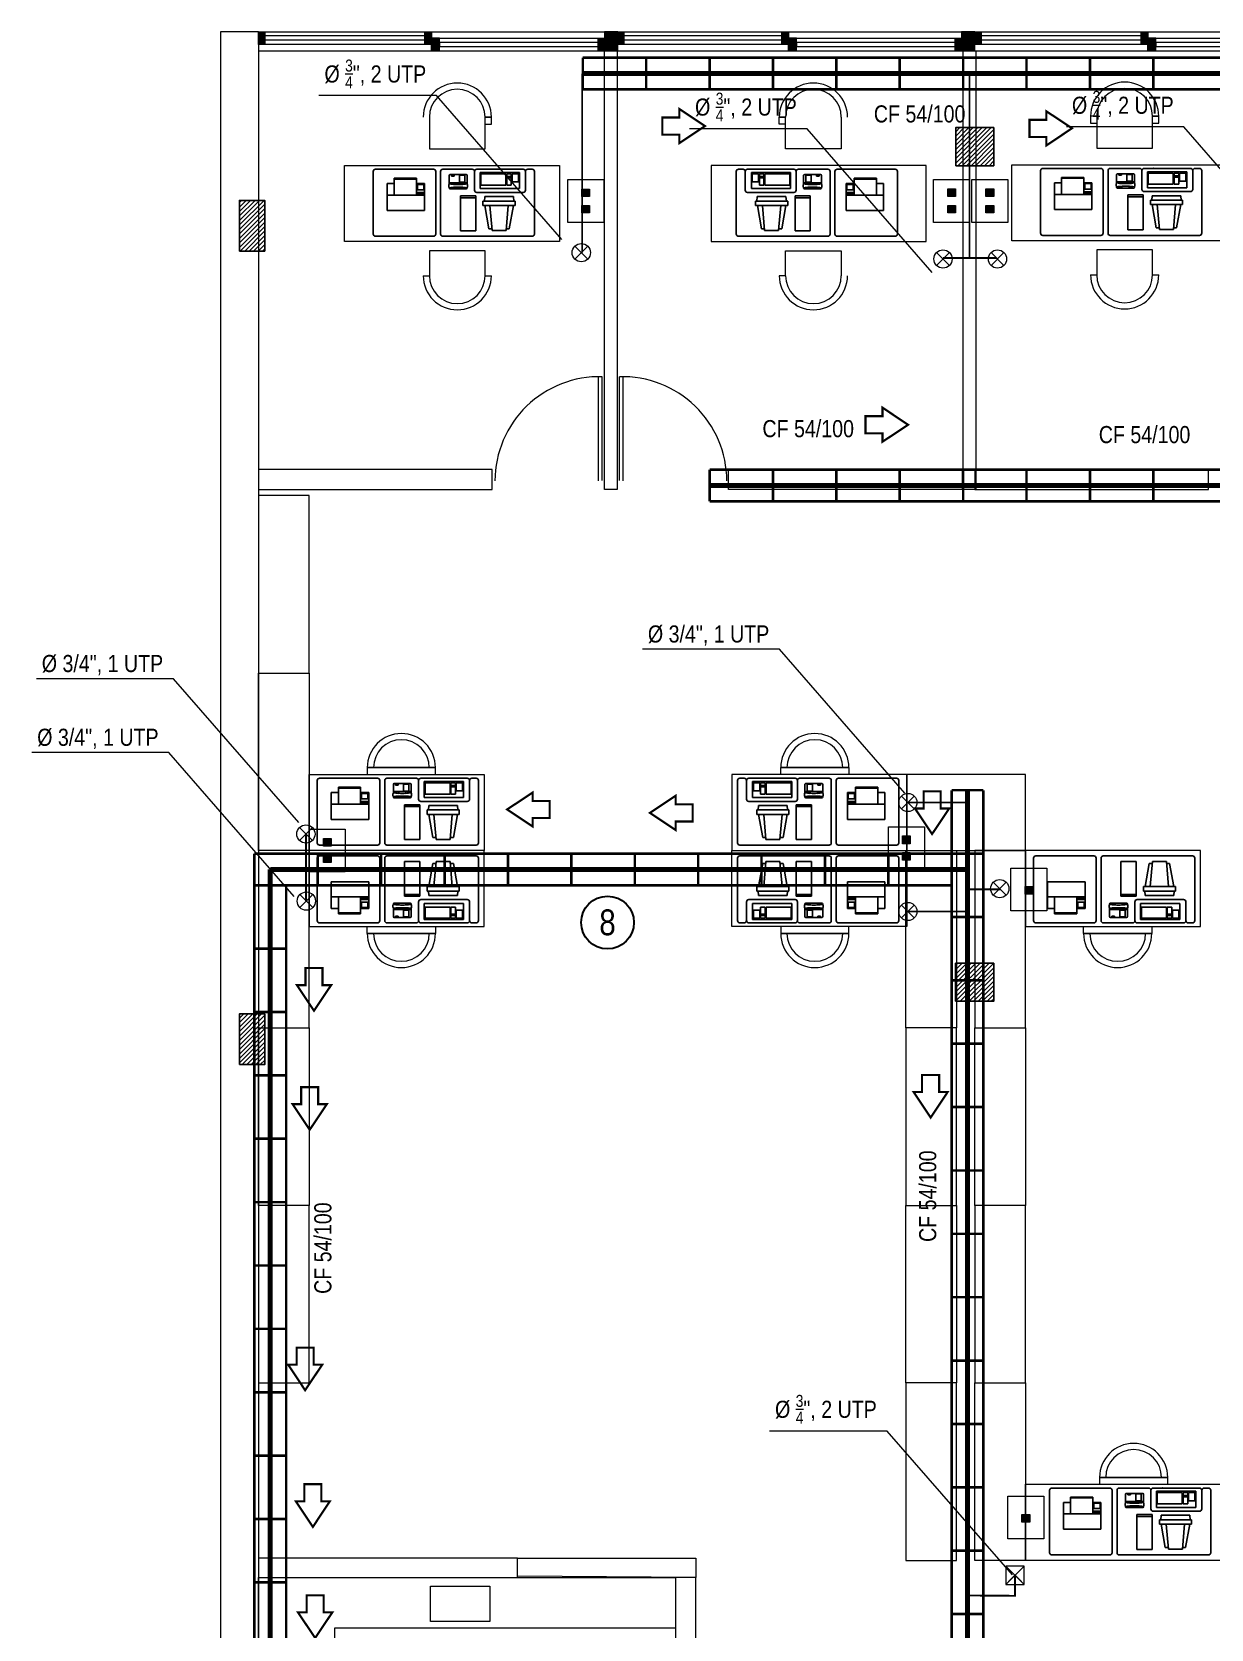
# Model space of a CAD drawing. Header units: millimetres. Extents: x 0 to 126, y 0 to 76.
# Drawn here: x 25.65 to 34.95, y 24.75 to 37.35 of the extents above; entities that cross this region are included whole.
import ezdxf

# ---------------------------------------------------------------- set-up
doc = ezdxf.new("R2010")
doc.units = ezdxf.units.MM
doc.linetypes.add('Continua', pattern=[0])
doc.linetypes.add('DASHED', pattern=[0.75, 0.5, -0.25])
for name, color, linetype, lineweight in [('ARQUITECTÓNICO', 152, 'Continuous', 0), ('INST. VOZ Y DATOS', 40, 'Continuous', 0), ('TEXTOS INST. VOZ Y DATOS', 1, 'Continuous', 0)]:
    doc.layers.add(name, color=color, linetype=linetype, lineweight=lineweight)
for name, color, linetype in [('E-COLUMNA', 20, 'Continuous'), ('HatchColus', 8, 'Continuous'), ('Muebles', 2, 'Continuous'), ('TRACO01', 7, 'Continuous'), ('TRACO02', 255, 'Continuous')]:
    doc.layers.add(name, color=color, linetype=linetype)
doc.styles.add('75', font='ARIALN.TTF', dxfattribs={"height": 0.135})
pattern_1 = [(45, (-703.665528, -104.339468), (-0.0176776695, 0.0176776695), [])]

# ---------------------------------------------------------------- blocks, each defined once
blk = doc.blocks.new('A$C12894DB4')
at = {"layer": 'TRACO01', "color": 0}
for p, q in [((9.91, 5.66), (9.91, 5.26)), ((11.31, 5.66), (9.91, 5.66)), ((11.31, 5.46), (9.91, 5.46)), ((11.31, 5.26), (9.91, 5.26)), ((11.31, 4.66), (9.91, 4.66)), ((9.91, 4.66), (9.91, 3.46)), ((11.31, 5.66), (11.31, 5.26)), ((11.31, 4.66), (11.31, 3.46)), ((17.03, 4.24), (17.03, 4.14)), ((20.83, 4.44), (17.23, 4.44)), ((18.23, 4.2), (18.23, 4.05)), ((19.83, 4.2), (19.83, 4.05)), ((21.03, 4.24), (21.03, 4.13)), ((24.13, 3.58), (29.73, 3.58)), ((24.13, 3.58), (24.13, 1.08)), ((29.73, 3.58), (29.73, 1.08)), ((29.93, 3.58), (29.93, 1.98)), ((29.93, 3.58), (30.93, 3.58)), ((30.93, 3.58), (30.93, 1.98)), ((9.71, 2.26), (4.71, 2.26)), ((11.31, 3.46), (9.91, 3.46)), ((17.03, 3.36), (17.03, 1.44)), ((20.83, 3.04), (17.23, 3.04)), ((20.83, 1.24), (17.23, 1.24)), ((17.53, 1.57), (17.53, 1.37)), ((18.13, 1.57), (17.53, 1.57)), ((18.13, 1.37), (17.53, 1.37)), ((18.13, 1.57), (18.13, 1.37)), ((18.23, 3.43), (18.23, 3.28)), ((19.33, 2.91), (19.33, 1.37)), ((19.33, 2.91), (20.53, 2.91)), ((19.33, 1.37), (20.53, 1.37)), ((19.83, 3.43), (19.83, 3.28)), ((20.53, 2.91), (20.53, 1.37)), ((21.03, 3.36), (21.03, 1.44)), ((24.13, 1.08), (29.73, 1.08)), ((29.93, 1.98), (30.93, 1.98)), ((29.93, 1.68), (29.93, 1.08)), ((29.93, 1.68), (30.93, 1.68)), ((29.93, 1.08), (30.93, 1.08)), ((30.93, 1.68), (30.93, 1.08)), ((31.13, 2.88), (31.13, 1.08)), ((31.13, 2.88), (32.53, 2.88)), ((31.13, 1.08), (32.53, 1.08)), ((32.53, 2.88), (32.53, 1.08))]:
    blk.add_line(p, q, dxfattribs=at)
for centre, radius, start, end in [((18.18, 3.74), 1.25, 166.0825, 180), ((18.18, 3.74), 1.25, 180, 191.2958), ((17.16, 3.98), 0.2, 70.2489, 166.4245), ((17.23, 4.24), 0.2, 90, 180), ((18.07, 7.64), 3.57, 256.1032, 263.8325), ((18.64, 12.93), 8.89, 263.8325, 267.4371), ((17.99, 4.2), 0.24, 0, 90), ((19.03, 21.61), 17.58, 267.4371, 270), ((19.03, 21.61), 17.58, 270, 272.5629), ((19.42, 12.93), 8.89, 272.5629, 276.1675), ((20.07, 4.2), 0.24, 90, 180), ((19.99, 7.64), 3.57, 276.1675, 283.8968), ((20.83, 4.24), 0.2, 0, 90), ((20.9, 3.98), 0.2, 9.5352, 104.6502), ((20.4, 3.82), 0.72, 9.4076, 17.8024), ((19.88, 3.74), 1.25, 0, 9.4076), ((19.88, 3.74), 1.25, 350.5924, 360), ((17.19, 3.54), 0.24, 191.2958, 283.3617), ((17.23, 2.84), 0.2, 90, 180), ((17.23, 1.44), 0.2, 180, 270), ((18.07, -0.17), 3.57, 96.1675, 103.8968), ((16.93, 3.52), 0.369, 323.5958, 323.7272), ((18.64, -5.45), 8.89, 92.5629, 96.1675), ((17.99, 3.28), 0.24, 270, 0), ((19.03, -14.14), 17.58, 90, 92.5629), ((19.03, -14.14), 17.58, 87.4371, 90), ((19.42, -5.45), 8.89, 83.8325, 87.4371), ((20.07, 3.28), 0.24, 180, 270), ((19.99, -0.17), 3.57, 76.6383, 83.8325), ((20.87, 3.54), 0.24, 256.6383, 358.4297), ((20.83, 2.84), 0.2, 0, 90), ((20.83, 1.44), 0.2, 270, 0)]:
    blk.add_arc(centre, radius, start, end, dxfattribs=at)
at = {"layer": 'TRACO02', "color": 0}
for p, q in [((0, 14.54), (0, 0.54)), ((0.5, 15.04), (13.5, 15.04)), ((14, 14.54), (14, 0.54)), ((15.1, 14.54), (15.1, 0.54)), ((35.6, 15.04), (15.6, 15.04)), ((36.1, 14.54), (36.1, 0.54)), ((19.55, 6), (19.55, 13.8)), ((22.95, 13.8), (19.55, 13.8)), ((22.95, 6), (22.95, 13.8)), ((24.99, 8.15), (25.9, 13.35)), ((25.9, 13.35), (26.59, 13.35)), ((26.13, 8.15), (26.62, 13.75)), ((26.62, 13.75), (29.75, 13.75)), ((30.24, 8.15), (29.75, 13.75)), ((29.79, 13.35), (30.47, 13.35)), ((31.39, 8.15), (30.47, 13.35)), ((11.51, 9.26), (3.11, 9.26)), ((3.11, 9.26), (3.11, 3.26)), ((11.51, 9.26), (11.51, 3.26)), ((24.59, 8.15), (31.79, 8.15)), ((24.59, 7.15), (24.59, 8.15)), ((31.79, 7.15), (31.79, 8.15)), ((11.51, 5.86), (3.11, 5.86)), ((4.71, 5.86), (4.71, 2.06)), ((9.71, 5.86), (9.71, 2.06)), ((22.95, 6.4), (19.55, 6.4)), ((22.95, 6), (19.55, 6)), ((22.7, 4.74), (22.7, 0.54)), ((33.6, 5.24), (23.2, 5.24)), ((23.93, 4.38), (32.73, 4.38)), ((23.93, 4.38), (23.93, 0.78)), ((24.59, 7.15), (31.79, 7.15)), ((24.98, 6.15), (24.89, 7.15)), ((24.98, 6.15), (31.4, 6.15)), ((31.4, 6.15), (31.49, 7.15)), ((32.73, 4.38), (32.73, 0.78)), ((34.1, 4.74), (34.1, 0.54)), ((0.5, 0.04), (13.5, 0.04)), ((4.71, 3.26), (3.11, 3.26)), ((9.71, 2.06), (4.71, 2.06)), ((11.51, 3.26), (9.71, 3.26)), ((22.2, 0.04), (15.6, 0.04)), ((33.6, 0.04), (23.2, 0.04)), ((23.93, 0.78), (32.73, 0.78)), ((35.6, 0.04), (34.6, 0.04))]:
    blk.add_line(p, q, dxfattribs=at)
for centre, radius, start, end in [((0.5, 14.54), 0.5, 90, 180), ((13.5, 14.54), 0.5, 0, 90), ((15.6, 14.54), 0.5, 90, 180), ((35.6, 14.54), 0.5, 0, 90), ((23.2, 4.74), 0.5, 90, 180), ((33.6, 4.74), 0.5, 0, 90), ((0.5, 0.54), 0.5, 180, 270), ((13.5, 0.54), 0.5, 270, 0), ((15.6, 0.54), 0.5, 180, 270), ((22.2, 0.54), 0.5, 270, 0), ((23.2, 0.54), 0.5, 180, 270), ((27.71, -4.98), 5.57, 115.6743, 116.5651), ((29.09, -4.98), 5.57, 63.4349, 64.3257), ((33.6, 0.54), 0.5, 270, 0), ((34.6, 0.54), 0.5, 180, 270), ((35.6, 0.54), 0.5, 270, 0)]:
    blk.add_arc(centre, radius, start, end, dxfattribs=at)
blk = doc.blocks.new('A$C35E06030')
at = {"layer": 'HatchColus', "linetype": 'Continua', "ltscale": 0.05}
h = blk.add_hatch(dxfattribs=at)
h.set_pattern_fill('ANSI31', color=256, scale=0.2, style=0)
h.set_pattern_definition(pattern_1)
h.paths.add_polyline_path([(5.65, 32.595), (5.65, 32.295), (5.95, 32.295), (5.95, 32.595)])
h.paths.add_polyline_path([(11.35, 32.595), (11.35, 32.345), (11.6, 32.345), (11.6, 32.595)])
h = blk.add_hatch(dxfattribs=at)
h.set_pattern_fill('ANSI31', color=256, scale=0.2, style=0)
h.set_pattern_definition(pattern_1)
h.paths.add_polyline_path([(0, 32.021), (0, 31.621), (0.2, 31.621), (0.2, 32.021)])
h = blk.add_hatch(dxfattribs=at)
h.set_pattern_fill('ANSI31', color=256, scale=0.2, style=0)
h.set_pattern_definition(pattern_1)
h.paths.add_polyline_path([(0.2, 25.603), (0, 25.603), (0, 25.203), (0.2, 25.203)])
h.paths.add_polyline_path([(5.949, 26.003), (5.649, 26.003), (5.649, 25.703), (5.949, 25.703)])
h.paths.add_polyline_path([(11.65, 26.003), (11.35, 26.003), (11.35, 25.703), (11.65, 25.703)])
h.paths.add_polyline_path([(17.2, 25.603), (17, 25.603), (17, 25.203), (17.2, 25.203)])
at = {"layer": 'E-COLUMNA', "linetype": 'Continua', "ltscale": 0.05}
for points in [[(5.65, 32.295), (5.95, 32.295), (5.95, 32.595), (5.65, 32.595)], [(0, 31.621), (0.2, 31.621), (0.2, 32.021), (0, 32.021)], [(5.649, 25.703), (5.949, 25.703), (5.949, 26.003), (5.649, 26.003)], [(0, 25.203), (0.2, 25.203), (0.2, 25.603), (0, 25.603)]]:
    blk.add_lwpolyline(points, close=True, dxfattribs=at)
blk = doc.blocks.new('A$C1BEB1155')
at = {"layer": 'INST. VOZ Y DATOS', "color": 6}
for points in [[(0, 0.144), (0.144, 0)], [(0, 0), (0.144, 0.144)]]:
    blk.add_lwpolyline(points, dxfattribs=at)
blk.add_lwpolyline([(0.144, 0.144), (0, 0.144), (0, 0), (0.144, 0)], close=True, dxfattribs=at)

msp = doc.modelspace()

# ---------------------------------------------------------------- hatches: boundary and pattern name
at = {"layer": 'ARQUITECTÓNICO'}
for points in [[(27.492, 37.352), (27.441, 37.352), (27.441, 37.252), (27.492, 37.252)], [(30.323, 37.352), (30.272, 37.352), (30.272, 37.252), (30.323, 37.252)], [(33.142, 37.352), (33.091, 37.352), (33.091, 37.252), (33.142, 37.252)]]:
    msp.add_hatch(color=0, dxfattribs=at).paths.add_polyline_path(points)
h = msp.add_hatch(color=0, dxfattribs=at)
h.paths.add_polyline_path([(28.806, 37.202), (28.868, 37.202), (28.868, 37.302), (28.806, 37.302)])
h.paths.add_polyline_path([(28.806, 37.252), (28.806, 37.352), (28.754, 37.352), (28.754, 37.252)])
h = msp.add_hatch(color=0, dxfattribs=at)
h.paths.add_polyline_path([(30.171, 37.252), (30.119, 37.252), (30.119, 37.202), (30.171, 37.202)])
h.paths.add_polyline_path([(30.171, 37.302), (30.119, 37.302), (30.119, 37.252), (30.171, 37.252)])
h = msp.add_hatch(color=0, dxfattribs=at)
h.paths.add_polyline_path([(30.171, 37.352), (30.171, 37.302), (30.275, 37.302), (30.275, 37.352)])
h.paths.add_polyline_path([(30.171, 37.302), (30.171, 37.252), (30.275, 37.252), (30.275, 37.302)])
h.paths.add_polyline_path([(30.275, 37.202), (30.275, 37.252), (30.171, 37.252), (30.171, 37.202)])
h = msp.add_hatch(color=0, dxfattribs=at)
h.paths.add_polyline_path([(31.621, 37.202), (31.684, 37.202), (31.684, 37.302), (31.621, 37.302)])
h.paths.add_polyline_path([(31.621, 37.252), (31.621, 37.352), (31.57, 37.352), (31.57, 37.252)])
h = msp.add_hatch(color=0, dxfattribs=at)
h.paths.add_polyline_path([(32.986, 37.252), (32.935, 37.252), (32.935, 37.202), (32.986, 37.202)])
h.paths.add_polyline_path([(32.986, 37.302), (32.935, 37.302), (32.935, 37.252), (32.986, 37.252)])
h = msp.add_hatch(color=0, dxfattribs=at)
h.paths.add_polyline_path([(32.986, 37.352), (32.986, 37.302), (33.091, 37.302), (33.091, 37.352)])
h.paths.add_polyline_path([(32.986, 37.302), (32.986, 37.252), (33.091, 37.252), (33.091, 37.302)])
h.paths.add_polyline_path([(33.091, 37.202), (33.091, 37.252), (32.986, 37.252), (32.986, 37.202)])
h = msp.add_hatch(color=0, dxfattribs=at)
h.paths.add_polyline_path([(34.456, 37.202), (34.518, 37.202), (34.518, 37.302), (34.456, 37.302)])
h.paths.add_polyline_path([(34.456, 37.252), (34.456, 37.352), (34.404, 37.352), (34.404, 37.252)])
at = {"layer": 'INST. VOZ Y DATOS'}
for points in [[(29.992, 36.113), (30.052, 36.113), (30.052, 36.053), (29.992, 36.053)], [(32.877, 36.114), (32.938, 36.114), (32.938, 36.053), (32.877, 36.053)], [(33.179, 36.114), (33.24, 36.114), (33.24, 36.053), (33.179, 36.053)], [(29.992, 35.984), (30.052, 35.984), (30.052, 35.924), (29.992, 35.924)], [(32.877, 35.984), (32.938, 35.984), (32.938, 35.924), (32.877, 35.924)], [(33.179, 35.984), (33.24, 35.984), (33.24, 35.924), (33.179, 35.924)], [(32.521, 31.009), (32.581, 31.009), (32.581, 30.948), (32.521, 30.948)], [(27.953, 30.989), (28.013, 30.989), (28.013, 30.929), (27.953, 30.929)], [(32.521, 30.879), (32.581, 30.879), (32.581, 30.819), (32.521, 30.819)], [(27.953, 30.86), (28.013, 30.86), (28.013, 30.799), (27.953, 30.799)], [(33.488, 30.609), (33.548, 30.609), (33.548, 30.549), (33.488, 30.549)], [(33.464, 25.655), (33.524, 25.655), (33.524, 25.595), (33.464, 25.595)]]:
    msp.add_hatch(color=256, dxfattribs=at).paths.add_polyline_path(points)

# ---------------------------------------------------------------- linework, layer by layer
at = {"layer": 'ARQUITECTÓNICO', "linetype": 'Continuous', "ltscale": 0.03}
for p, q in [((27.141, 37.352), (27.141, 7.002)), ((27.441, 37.352), (27.141, 37.352)), ((27.441, 37.352), (27.441, 23.612))]:
    msp.add_line(p, q, dxfattribs=at)
at = {"layer": 'ARQUITECTÓNICO', "ltscale": 0.3}
for p, q in [((27.441, 37.352), (34.371, 37.352)), ((34.371, 37.352), (40.061, 37.352)), ((27.441, 37.202), (34.371, 37.202)), ((34.371, 37.202), (40.061, 37.202))]:
    msp.add_line(p, q, dxfattribs=at)
at = {"layer": 'ARQUITECTÓNICO', "color": 0}
for p, q in [((28.806, 37.202), (28.806, 37.352)), ((28.806, 37.302), (28.806, 37.202)), ((28.806, 37.302), (30.119, 37.302)), ((31.621, 37.202), (31.621, 37.352)), ((31.621, 37.302), (31.621, 37.202)), ((31.621, 37.302), (32.935, 37.302)), ((34.456, 37.202), (34.456, 37.352)), ((34.456, 37.302), (34.456, 37.202)), ((34.456, 37.302), (35.769, 37.302)), ((28.806, 37.252), (27.441, 37.252)), ((31.621, 37.252), (30.256, 37.252)), ((34.456, 37.252), (33.091, 37.252)), ((29.229, 36.68), (29.278, 36.68)), ((31.598, 36.68), (31.549, 36.68)), ((34.493, 36.687), (34.542, 36.687)), ((28.74, 35.429), (28.789, 35.429)), ((28.789, 35.429), (28.789, 35.429)), ((29.229, 35.429), (29.278, 35.429)), ((31.598, 35.429), (31.549, 35.429)), ((34.004, 35.436), (34.048, 35.436)), ((34.493, 35.436), (34.542, 35.436)), ((28.299, 31.548), (28.837, 31.548)), ((32.098, 31.548), (31.56, 31.548)), ((28.299, 30.24), (28.837, 30.24)), ((32.098, 30.24), (31.56, 30.24)), ((33.949, 30.24), (34.487, 30.24)), ((34.075, 25.948), (34.613, 25.948))]:
    msp.add_line(p, q, dxfattribs=at)
at = {"layer": 'ARQUITECTÓNICO'}
for p, q in [((30.124, 33.811), (30.124, 34.628)), ((30.153, 33.813), (30.153, 34.631)), ((30.288, 33.813), (30.288, 34.631)), ((30.317, 33.811), (30.317, 34.628))]:
    msp.add_line(p, q, dxfattribs=at)
at = {"layer": 'ARQUITECTÓNICO', "color": 0}
for points in [[(27.492, 37.252), (27.441, 37.252), (27.441, 37.352), (27.492, 37.352)], [(27.492, 37.289), (28.754, 37.289), (28.754, 37.321), (27.492, 37.321)], [(28.806, 37.252), (28.754, 37.252), (28.754, 37.352), (28.806, 37.352)], [(28.806, 37.202), (28.868, 37.202), (28.868, 37.302), (28.806, 37.302)], [(30.171, 37.202), (30.119, 37.202), (30.119, 37.302), (30.171, 37.302)], [(30.171, 37.202), (30.275, 37.202), (30.275, 37.352), (30.171, 37.352)], [(30.323, 37.252), (30.272, 37.252), (30.272, 37.352), (30.323, 37.352)], [(30.307, 37.289), (31.57, 37.289), (31.57, 37.321), (30.307, 37.321)], [(31.621, 37.252), (31.57, 37.252), (31.57, 37.352), (31.621, 37.352)], [(31.621, 37.202), (31.684, 37.202), (31.684, 37.302), (31.621, 37.302)], [(32.986, 37.202), (32.935, 37.202), (32.935, 37.302), (32.986, 37.302)], [(32.986, 37.202), (33.091, 37.202), (33.091, 37.352), (32.986, 37.352)], [(33.142, 37.252), (33.091, 37.252), (33.091, 37.352), (33.142, 37.352)], [(33.142, 37.289), (34.404, 37.289), (34.404, 37.321), (33.142, 37.321)], [(34.456, 37.252), (34.404, 37.252), (34.404, 37.352), (34.456, 37.352)], [(34.456, 37.202), (34.518, 37.202), (34.518, 37.302), (34.456, 37.302)], [(28.868, 37.236), (30.131, 37.236), (30.131, 37.268), (28.868, 37.268)], [(30.171, 37.202), (30.271, 37.202), (30.271, 33.741), (30.171, 33.741)], [(31.684, 37.236), (32.946, 37.236), (32.946, 37.268), (31.684, 37.268)], [(32.999, 37.202), (33.099, 37.202), (33.099, 33.741), (32.999, 33.741)], [(34.518, 37.236), (35.781, 37.236), (35.781, 37.268), (34.518, 37.268)], [(28.119, 36.298), (29.815, 36.298), (29.815, 35.698), (28.119, 35.698)], [(32.708, 36.298), (31.012, 36.298), (31.012, 35.698), (32.708, 35.698)], [(33.383, 36.305), (35.079, 36.305), (35.079, 35.705), (33.383, 35.705)], [(27.441, 33.741), (29.284, 33.741), (29.284, 33.901), (27.441, 33.901)], [(32.991, 33.741), (31.147, 33.741), (31.147, 33.901), (32.991, 33.901)], [(33.091, 33.741), (34.934, 33.741), (34.934, 33.901), (33.091, 33.901)], [(27.441, 32.294), (27.841, 32.294), (27.841, 33.694), (27.441, 33.694)], [(27.441, 32.294), (27.841, 32.294), (27.841, 30.894), (27.441, 30.894)], [(28.299, 31.494), (28.837, 31.494), (28.837, 31.548), (28.299, 31.548)], [(28.387, 31.548), (28.748, 31.548), (28.748, 31.548), (28.387, 31.548)], [(32.097, 31.494), (31.56, 31.494), (31.56, 31.548), (32.097, 31.548)], [(32.009, 31.548), (31.648, 31.548), (31.648, 31.548), (32.009, 31.548)], [(27.841, 31.494), (29.222, 31.494), (29.222, 30.894), (27.841, 30.894)], [(32.556, 31.494), (31.175, 31.494), (31.175, 30.894), (32.556, 30.894)], [(32.556, 30.894), (33.491, 30.894), (33.491, 31.494), (32.556, 31.494)], [(27.441, 29.494), (27.841, 29.494), (27.841, 30.894), (27.441, 30.894)], [(27.841, 30.294), (29.222, 30.294), (29.222, 30.894), (27.841, 30.894)], [(32.556, 30.294), (31.175, 30.294), (31.175, 30.894), (32.556, 30.894)], [(32.946, 29.494), (32.546, 29.494), (32.546, 30.894), (32.946, 30.894)], [(33.091, 29.494), (33.491, 29.494), (33.491, 30.894), (33.091, 30.894)], [(33.491, 30.294), (34.872, 30.294), (34.872, 30.894), (33.491, 30.894)], [(28.299, 30.294), (28.837, 30.294), (28.837, 30.24), (28.299, 30.24)], [(32.097, 30.294), (31.56, 30.294), (31.56, 30.24), (32.097, 30.24)], [(33.949, 30.294), (34.487, 30.294), (34.487, 30.24), (33.949, 30.24)], [(28.387, 30.24), (28.748, 30.24), (28.748, 30.24), (28.387, 30.24)], [(32.009, 30.24), (31.648, 30.24), (31.648, 30.24), (32.009, 30.24)], [(34.037, 30.24), (34.398, 30.24), (34.398, 30.24), (34.037, 30.24)], [(27.441, 29.494), (27.841, 29.494), (27.841, 28.094), (27.441, 28.094)], [(32.946, 29.494), (32.546, 29.494), (32.546, 28.094), (32.946, 28.094)], [(33.091, 29.494), (33.491, 29.494), (33.491, 28.094), (33.091, 28.094)], [(27.441, 26.694), (27.841, 26.694), (27.841, 28.094), (27.441, 28.094)], [(32.946, 26.694), (32.546, 26.694), (32.546, 28.094), (32.946, 28.094)], [(33.091, 26.694), (33.491, 26.694), (33.491, 28.094), (33.091, 28.094)], [(32.946, 26.694), (32.546, 26.694), (32.546, 25.294), (32.946, 25.294)], [(33.091, 26.694), (33.491, 26.694), (33.491, 25.294), (33.091, 25.294)], [(33.491, 25.894), (35.072, 25.894), (35.072, 25.294), (33.491, 25.294)], [(34.075, 25.894), (34.613, 25.894), (34.613, 25.948), (34.075, 25.948)], [(34.163, 25.948), (34.524, 25.948), (34.524, 25.948), (34.163, 25.948)], [(29.484, 25.312), (27.441, 25.312), (27.441, 25.159), (29.484, 25.159)], [(29.484, 25.312), (30.891, 25.312), (30.891, 25.159), (29.484, 25.168)], [(28.798, 25.091), (29.266, 25.091), (29.266, 24.812), (28.798, 24.812)], [(30.891, 25.159), (30.731, 25.159), (30.731, 24.387), (30.891, 24.387)]]:
    msp.add_lwpolyline(points, close=True, dxfattribs=at)
for points in [[(28.789, 36.68), (28.789, 36.68), (28.789, 36.429), (29.229, 36.429), (29.229, 36.68)], [(29.229, 36.625), (29.278, 36.625), (29.278, 36.68), (29.229, 36.68)], [(31.598, 36.625), (31.549, 36.625), (31.549, 36.68), (31.598, 36.68)], [(32.038, 36.68), (32.038, 36.68), (32.038, 36.429), (31.598, 36.429), (31.598, 36.68)], [(34.053, 36.687), (34.004, 36.687), (34.004, 36.632), (34.053, 36.632)], [(34.053, 36.687), (34.053, 36.687), (34.053, 36.436), (34.493, 36.436), (34.493, 36.687)], [(34.493, 36.632), (34.542, 36.632), (34.542, 36.687), (34.493, 36.687)], [(29.229, 35.429), (29.229, 35.625), (28.789, 35.625), (28.789, 35.429), (28.789, 35.429)], [(31.598, 35.429), (31.598, 35.625), (32.038, 35.625), (32.038, 35.429), (32.038, 35.429)], [(34.493, 35.436), (34.493, 35.632), (34.053, 35.632), (34.053, 35.436), (34.053, 35.436)], [(28.041, 24.759), (28.041, 23.652), (27.441, 23.652), (27.441, 25.159), (28.041, 25.159)], [(28.041, 25.159), (30.731, 25.159), (30.731, 24.759), (28.041, 24.759)]]:
    msp.add_lwpolyline(points, dxfattribs=at)
at = {"layer": 'ARQUITECTÓNICO'}
for centre, radius, start, end in [((29.009, 36.68), 0.269, 0, 180), ((31.818, 36.68), 0.269, 0, 180), ((34.273, 36.687), 0.269, 0, 180), ((29.009, 36.68), 0.22, 0, 180), ((31.818, 36.68), 0.22, 0, 180), ((34.273, 36.687), 0.22, 0, 180), ((29.009, 35.429), 0.269, 180, 0), ((29.009, 35.429), 0.22, 180, 360), ((31.818, 35.429), 0.269, 180, 0), ((31.818, 35.429), 0.22, 180, 360), ((34.273, 35.436), 0.269, 180, 0), ((34.273, 35.436), 0.22, 180, 360), ((28.568, 31.548), 0.269, 0, 180), ((28.568, 31.548), 0.22, 0, 180), ((31.829, 31.548), 0.269, 0, 180), ((31.829, 31.548), 0.22, 0, 180), ((28.568, 30.24), 0.269, 180, 0), ((28.568, 30.24), 0.22, 180, 360), ((31.829, 30.24), 0.269, 180, 0), ((31.829, 30.24), 0.22, 180, 360), ((34.218, 30.24), 0.269, 180, 0), ((34.218, 30.24), 0.22, 180, 360), ((34.344, 25.948), 0.269, 0, 180), ((34.344, 25.948), 0.22, 0, 180)]:
    msp.add_arc(centre, radius, start, end, dxfattribs=at)
at = {"layer": 'ARQUITECTÓNICO', "ltscale": 0.03}
for centre, start, end in [((30.129, 33.809), 88.3587, 179.8544), ((30.312, 33.809), 0.1456, 91.6413)]:
    msp.add_arc(centre, 0.823, start, end, dxfattribs=at)
at = {"layer": 'INST. VOZ Y DATOS', "const_width": 0.02}
for points in [[(34.499, 37.149), (29.999, 37.149)], [(29.999, 37.149), (29.999, 36.899)], [(30.499, 37.149), (30.499, 36.899)], [(30.999, 37.149), (30.999, 36.899)], [(31.499, 37.149), (31.499, 36.899)], [(31.999, 37.149), (31.999, 36.899)], [(32.499, 37.149), (32.499, 36.899)], [(32.999, 37.149), (32.999, 36.899)], [(33.499, 37.149), (33.499, 36.899)], [(33.999, 37.149), (33.999, 36.899)], [(38.999, 37.149), (34.499, 37.149)], [(34.499, 37.149), (34.499, 36.899)], [(34.499, 36.899), (29.999, 36.899)], [(38.999, 36.899), (34.499, 36.899)], [(30.999, 33.899), (38.999, 33.899)], [(30.999, 33.649), (30.999, 33.899)], [(31.499, 33.649), (31.499, 33.899)], [(31.999, 33.649), (31.999, 33.899)], [(32.499, 33.649), (32.499, 33.899)], [(32.999, 33.649), (32.999, 33.899)], [(33.499, 33.649), (33.499, 33.899)], [(33.999, 33.649), (33.999, 33.899)], [(34.499, 33.649), (34.499, 33.899)], [(30.999, 33.649), (38.999, 33.649)], [(32.909, 26.87), (32.909, 31.37)], [(33.159, 31.37), (32.909, 31.37)], [(33.159, 26.87), (33.159, 31.37)], [(28.417, 30.87), (27.409, 30.87)], [(27.409, 30.87), (27.409, 30.62)], [(27.909, 30.87), (27.909, 30.62)], [(32.909, 30.87), (28.409, 30.87)], [(28.409, 30.87), (28.409, 30.62)], [(28.409, 30.87), (28.409, 30.62)], [(28.909, 30.87), (28.909, 30.62)], [(29.409, 30.87), (29.409, 30.62)], [(29.909, 30.87), (29.909, 30.62)], [(30.409, 30.87), (30.409, 30.62)], [(30.909, 30.87), (30.909, 30.62)], [(31.409, 30.87), (31.409, 30.62)], [(31.909, 30.87), (31.909, 30.62)], [(32.409, 30.87), (32.409, 30.62)], [(33.159, 30.87), (32.909, 30.87)], [(28.415, 30.62), (27.409, 30.62)], [(27.409, 22.62), (27.409, 30.62)], [(27.659, 22.62), (27.659, 30.62)], [(32.909, 30.62), (28.409, 30.62)], [(33.159, 30.37), (32.909, 30.37)], [(27.659, 30.12), (27.409, 30.12)], [(33.159, 29.87), (32.909, 29.87)], [(27.659, 29.62), (27.409, 29.62)], [(33.159, 29.37), (32.909, 29.37)], [(27.659, 29.12), (27.409, 29.12)], [(33.159, 28.87), (32.909, 28.87)], [(27.659, 28.62), (27.409, 28.62)], [(33.159, 28.37), (32.909, 28.37)], [(27.659, 28.12), (27.409, 28.12)], [(33.159, 27.87), (32.909, 27.87)], [(27.659, 27.62), (27.409, 27.62)], [(33.159, 27.37), (32.909, 27.37)], [(27.659, 27.12), (27.409, 27.12)], [(32.909, 25.37), (32.909, 26.87)], [(33.159, 26.87), (32.909, 26.87)], [(33.159, 25.37), (33.159, 26.87)], [(27.659, 26.62), (27.409, 26.62)], [(33.159, 26.37), (32.909, 26.37)], [(27.659, 26.12), (27.409, 26.12)], [(33.159, 25.87), (32.909, 25.87)], [(27.659, 25.62), (27.409, 25.62)], [(33.159, 25.37), (32.909, 25.37)], [(32.909, 17.37), (32.909, 25.37)], [(33.159, 17.37), (33.159, 25.37)], [(27.659, 25.12), (27.409, 25.12)], [(33.159, 24.87), (32.909, 24.87)]]:
    msp.add_lwpolyline(points, dxfattribs=at)
at = {"layer": 'INST. VOZ Y DATOS', "color": 6, "const_width": 0.04}
for points in [[(34.624, 37.024), (29.999, 37.024)], [(39.124, 37.024), (34.499, 37.024)], [(30.999, 33.774), (39.124, 33.774)], [(33.034, 26.745), (33.034, 31.37)], [(28.416, 30.745), (27.534, 30.745)], [(27.534, 22.62), (27.534, 30.745)], [(33.034, 30.745), (28.409, 30.745)], [(33.034, 25.37), (33.034, 26.87)], [(33.034, 17.37), (33.034, 25.37)]]:
    msp.add_lwpolyline(points, dxfattribs=at)
at = {"layer": 'INST. VOZ Y DATOS', "color": 6, "linetype": 'DASHED', "ltscale": 0.01, "const_width": 0.015}
for points in [[(29.994, 37.024), (29.994, 35.611)], [(33.049, 37.024), (33.049, 35.569)], [(32.84, 35.569), (33.263, 35.569)], [(32.556, 31.273), (33.034, 31.273)], [(27.816, 30.495), (27.816, 31.026)], [(33.034, 30.588), (33.293, 30.588)], [(32.556, 30.413), (33.034, 30.413)], [(33.033, 25.017), (33.409, 25.014), (33.409, 25.176)]]:
    msp.add_lwpolyline(points, dxfattribs=at)
at = {"layer": 'INST. VOZ Y DATOS'}
for points in [[(29.88, 36.187), (30.164, 36.187), (30.164, 35.85), (29.88, 35.85)], [(32.765, 36.187), (33.05, 36.187), (33.05, 35.85), (32.765, 35.85)], [(33.067, 36.187), (33.352, 36.187), (33.352, 35.85), (33.067, 35.85)], [(29.992, 36.113), (30.052, 36.113), (30.052, 36.053), (29.992, 36.053)], [(32.877, 36.114), (32.938, 36.114), (32.938, 36.053), (32.877, 36.053)], [(33.179, 36.114), (33.24, 36.114), (33.24, 36.053), (33.179, 36.053)], [(29.992, 35.984), (30.052, 35.984), (30.052, 35.924), (29.992, 35.924)], [(32.877, 35.984), (32.938, 35.984), (32.938, 35.924), (32.877, 35.924)], [(33.179, 35.984), (33.24, 35.984), (33.24, 35.924), (33.179, 35.924)], [(27.841, 31.063), (28.125, 31.063), (28.125, 30.726), (27.841, 30.726)], [(32.409, 31.082), (32.693, 31.082), (32.693, 30.745), (32.409, 30.745)], [(32.521, 31.009), (32.581, 31.009), (32.581, 30.948), (32.521, 30.948)], [(27.953, 30.989), (28.013, 30.989), (28.013, 30.929), (27.953, 30.929)], [(32.521, 30.879), (32.581, 30.879), (32.581, 30.819), (32.521, 30.819)], [(27.953, 30.86), (28.013, 30.86), (28.013, 30.799), (27.953, 30.799)], [(33.375, 30.755), (33.659, 30.755), (33.659, 30.418), (33.375, 30.418)], [(33.487, 30.61), (33.547, 30.61), (33.547, 30.55), (33.487, 30.55)], [(33.351, 25.801), (33.635, 25.801), (33.635, 25.464), (33.351, 25.464)], [(33.463, 25.656), (33.524, 25.656), (33.524, 25.596), (33.463, 25.596)]]:
    msp.add_lwpolyline(points, close=True, dxfattribs=at)
at = {"layer": 'INST. VOZ Y DATOS', "color": 6}
for points in [[(29.936, 35.662), (30.038, 35.56)], [(29.936, 35.56), (30.038, 35.662)], [(32.789, 35.612), (32.891, 35.51)], [(32.789, 35.51), (32.891, 35.612)], [(33.219, 35.612), (33.321, 35.51)], [(33.219, 35.51), (33.321, 35.612)], [(32.512, 31.324), (32.614, 31.222)], [(32.512, 31.222), (32.614, 31.324)], [(27.764, 31.075), (27.866, 30.973)], [(27.764, 30.973), (27.866, 31.075)], [(33.237, 30.644), (33.339, 30.542)], [(33.237, 30.542), (33.339, 30.644)], [(27.767, 30.546), (27.869, 30.444)], [(27.767, 30.444), (27.869, 30.546)], [(32.512, 30.464), (32.614, 30.362)], [(32.512, 30.362), (32.614, 30.464)], [(33.358, 25.227), (33.46, 25.126)], [(33.358, 25.126), (33.46, 25.227)]]:
    msp.add_lwpolyline(points, dxfattribs=at)
at = {"layer": 'INST. VOZ Y DATOS', "color": 6, "ltscale": 0.1}
for points in [[(29.936, 35.662), (30.038, 35.56)], [(30.038, 35.662), (29.936, 35.56)], [(32.789, 35.612), (32.891, 35.51)], [(32.891, 35.612), (32.789, 35.51)], [(33.22, 35.612), (33.321, 35.51)], [(33.321, 35.612), (33.22, 35.51)], [(32.513, 31.324), (32.614, 31.222)], [(32.614, 31.324), (32.513, 31.222)], [(27.764, 31.075), (27.866, 30.973)], [(27.866, 31.075), (27.764, 30.973)], [(33.237, 30.644), (33.339, 30.542)], [(33.339, 30.644), (33.237, 30.542)], [(27.767, 30.546), (27.869, 30.444)], [(27.869, 30.546), (27.767, 30.444)], [(32.513, 30.464), (32.614, 30.362)], [(32.614, 30.464), (32.513, 30.362)]]:
    msp.add_lwpolyline(points, dxfattribs=at)
for centre in [(29.987, 35.611), (32.84, 35.561), (33.27, 35.561), (32.563, 31.273), (27.815, 31.024), (33.288, 30.593), (27.818, 30.495), (32.563, 30.413)]:
    msp.add_circle(centre, 0.072, dxfattribs=at)
at = {"layer": 'TEXTOS INST. VOZ Y DATOS'}
for points in [[(29.833, 35.714), (28.845, 36.85), (27.918, 36.85)], [(32.756, 35.453), (31.768, 36.588), (30.841, 36.588)], [(35.729, 35.467), (34.741, 36.603), (33.814, 36.603)], [(32.539, 31.346), (31.551, 32.482), (30.471, 32.482)], [(27.759, 31.114), (26.77, 32.249), (25.69, 32.249)], [(27.723, 30.532), (26.734, 31.667), (25.654, 31.667)], [(33.388, 25.179), (32.399, 26.314), (31.472, 26.314)]]:
    msp.add_lwpolyline(points, dxfattribs=at)
at = {"layer": 'TEXTOS INST. VOZ Y DATOS', "const_width": 0.0168}
for points in [[(30.626, 36.61), (30.626, 36.677), (30.761, 36.677), (30.761, 36.744), (30.963, 36.61), (30.761, 36.475), (30.761, 36.542), (30.626, 36.542)], [(33.522, 36.592), (33.522, 36.659), (33.656, 36.659), (33.656, 36.726), (33.858, 36.592), (33.656, 36.457), (33.656, 36.524), (33.522, 36.524)], [(32.229, 34.253), (32.229, 34.321), (32.363, 34.321), (32.363, 34.388), (32.565, 34.253), (32.363, 34.119), (32.363, 34.186), (32.229, 34.186)], [(29.738, 31.218), (29.738, 31.15), (29.604, 31.15), (29.604, 31.083), (29.402, 31.218), (29.604, 31.352), (29.604, 31.285), (29.738, 31.285)], [(30.866, 31.191), (30.866, 31.123), (30.731, 31.123), (30.731, 31.056), (30.529, 31.191), (30.731, 31.326), (30.731, 31.258), (30.866, 31.258)], [(32.754, 31.361), (32.821, 31.361), (32.821, 31.226), (32.889, 31.226), (32.754, 31.024), (32.619, 31.226), (32.687, 31.226), (32.687, 31.361)], [(27.879, 29.967), (27.946, 29.967), (27.946, 29.832), (28.014, 29.832), (27.879, 29.63), (27.744, 29.832), (27.812, 29.832), (27.812, 29.967)], [(32.743, 29.123), (32.81, 29.123), (32.81, 28.989), (32.877, 28.989), (32.743, 28.787), (32.608, 28.989), (32.675, 28.989), (32.675, 29.123)], [(27.845, 29.027), (27.912, 29.027), (27.912, 28.893), (27.98, 28.893), (27.845, 28.691), (27.71, 28.893), (27.778, 28.893), (27.778, 29.027)], [(27.809, 26.972), (27.877, 26.972), (27.877, 26.838), (27.944, 26.838), (27.809, 26.636), (27.675, 26.838), (27.742, 26.838), (27.742, 26.972)], [(27.87, 25.895), (27.937, 25.895), (27.937, 25.76), (28.004, 25.76), (27.87, 25.558), (27.735, 25.76), (27.802, 25.76), (27.802, 25.895)], [(27.888, 25.018), (27.955, 25.018), (27.955, 24.883), (28.023, 24.883), (27.888, 24.681), (27.753, 24.883), (27.821, 24.883), (27.821, 25.018)]]:
    msp.add_lwpolyline(points, close=True, dxfattribs=at)
at = {"layer": 'TEXTOS INST. VOZ Y DATOS', "lineweight": 30}
msp.add_circle((30.194, 30.326), 0.208, dxfattribs=at)

# ---------------------------------------------------------------- block references
at = {"layer": 'ARQUITECTÓNICO', "color": 0}
msp.add_blockref('A$C35E06030', (27.291, 4.002), dxfattribs=at)
at = {"layer": 'ARQUITECTÓNICO', "rotation": 180}
for p, xscale, yscale, zscale in [((28.346, 36.27), -0.03521116158080062, 0.03521116158080417, 0.03521116158074283), ((32.481, 36.27), 0.03521116158071891, 0.03521116158071891, 0.03521116158071891), ((33.61, 36.277), -0.03521116158080062, 0.03521116158080417, 0.03521116158074283), ((27.905, 31.466), -0.03521116158080062, 0.0352111615808326, 0.03521116158074283), ((32.491, 31.466), 0.03521116158071891, 0.03521116158071891, 0.03521116158071891), ((33.681, 25.866), -0.03521116158080062, 0.03521116158080417, 0.03521116158074283)]:
    msp.add_blockref('A$C12894DB4', p, dxfattribs=dict(at, xscale=xscale, yscale=yscale, zscale=zscale))
at = {"layer": 'ARQUITECTÓNICO'}
for p, xscale, yscale, zscale in [((27.905, 30.322), 0.03521116158080062, 0.03521116158080062, 0.03521116158080062), ((32.491, 30.322), -0.03521116158071891, 0.03521116158080417, 0.03521116158074283), ((33.555, 30.322), 0.03521116158080062, 0.03521116158080062, 0.03521116158080062)]:
    msp.add_blockref('A$C12894DB4', p, dxfattribs=dict(at, xscale=xscale, yscale=yscale, zscale=zscale))
at = {"layer": 'Muebles', "ltscale": 0.1}
msp.add_blockref('A$C1BEB1155', (33.337, 25.104), dxfattribs=at)

# ---------------------------------------------------------------- texts
at = {"layer": 'TEXTOS INST. VOZ Y DATOS', "style": '75'}
for s, insert, char_height, width, attachment_point in [('\\A1;%%C {\\H0.7x;\\S3/4;}", 2 UTP', (28.764, 37.134), 0.135, 2.19912, 3), ('\\A1;%%C {\\H0.7x;\\S3/4;}", 2 UTP', (31.687, 36.873), 0.135, 2.19912, 3), ('\\A1;%%C {\\H0.7x;\\S3/4;}", 2 UTP', (34.66, 36.887), 0.135, 2.19912, 3), ('CF 54/100', (32.656, 36.773), 0.135, 1.53907, 2), ('CF 54/100', (31.777, 34.29), 0.135, 1.53907, 2), ('CF 54/100', (34.43, 34.243), 0.135, 1.53907, 2), ('\\A1;%%C 3/4", 1 UTP', (31.47, 32.67), 0.135, 2.19912, 3), ('\\A1;%%C 3/4", 1 UTP', (26.689, 32.437), 0.135, 2.19912, 3), ('\\A1;%%C 3/4", 1 UTP', (26.653, 31.855), 0.135, 2.19912, 3), ('8', (30.194, 30.326), 0.204, 1.84689, 5), ('\\A1;%%C {\\H0.7x;\\S3/4;}", 2 UTP', (32.318, 26.599), 0.135, 2.19912, 3)]:
    msp.add_mtext(s, dxfattribs=dict(at, insert=insert, char_height=char_height, width=width, attachment_point=attachment_point))
at = {"layer": 'TEXTOS INST. VOZ Y DATOS', "char_height": 0.135, "width": 1.53907, "attachment_point": 2, "rotation": 90, "style": '75'}
for insert in [(32.652, 28.167), (27.881, 27.757)]:
    msp.add_mtext('CF 54/100', dxfattribs=dict(at, insert=insert))

doc.saveas('drawing.dxf')
